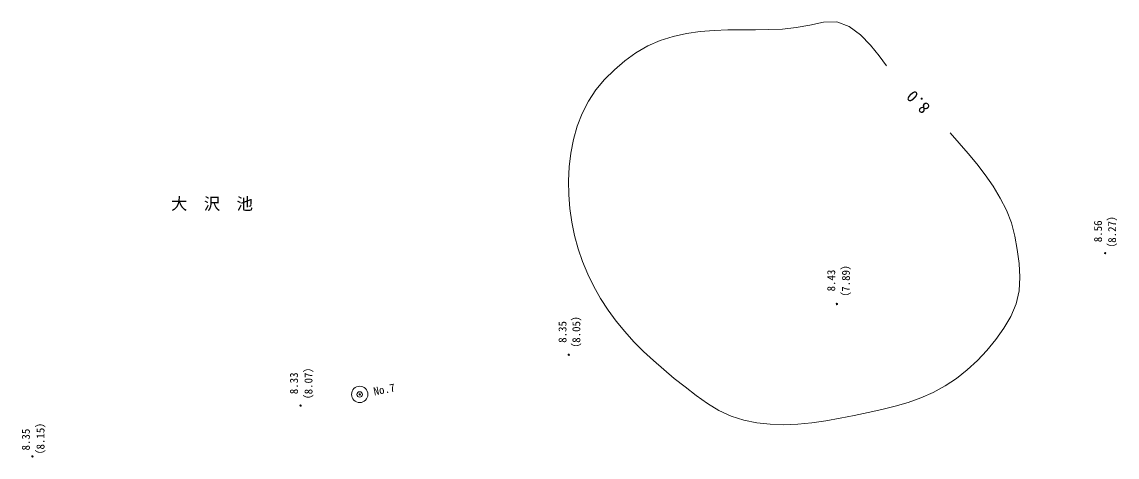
# Model space of a CAD drawing. Units: millimetres, scale not verified. Extents: x 1764 to 83870, y 1059 to 68859.
# Drawn here: x 40872 to 80995, y 41282 to 57247 of the extents above; entities that cross this region are included whole.
import ezdxf
from ezdxf.enums import TextEntityAlignment as Align

# ---------------------------------------------------------------- set-up
doc = ezdxf.new("R2010")
doc.units = ezdxf.units.MM
doc.header["$LTSCALE"] = 100
doc.header["$PDMODE"] = 32
doc.header["$PDSIZE"] = 50
doc.layers.add('0-0通り芯', color=4, linetype='Continuous', lineweight=13)
doc.styles.add('ＭＳ ゴシック', font='')
doc.styles.get('ＭＳ ゴシック').set_extended_font_data('MS Gothic')

msp = doc.modelspace()

# ---------------------------------------------------------------- linework, layer by layer
at = {"layer": '0-0通り芯', "color": 3}
msp.add_lwpolyline([(74883.5, 53172.5), (75213, 52799), (75538.8, 52421), (75857.3, 52034), (76164.7, 51633.6), (76454.5, 51217.4), (76717.3, 50785.2), (76943.5, 50336.9), (77123.7, 49872.3), (77249.9, 49391.5), (77339.1, 48895.7), (77407.7, 48389.6), (77438, 47882.3), (77408.8, 47383.4), (77298.9, 46902.3), (77102.5, 46444.7), (76844.9, 46008.4), (76551.4, 45591.1), (76229, 45195.1), (75879.9, 44823.8), (75506.3, 44480.7), (75110.1, 44169.3), (74693.5, 43893), (74258.5, 43655.3), (73807.3, 43457), (73341.3, 43291.8), (72862.2, 43152), (72371.5, 43029.9), (71871, 42918), (71362.3, 42809.9), (70847.8, 42707.6), (70330.2, 42616.9), (69812.4, 42543.6), (69297, 42493.3), (68786.8, 42471.9), (68284.6, 42485.1), (67793.1, 42538.7), (67315, 42638.3), (66853.1, 42789.8), (66409.8, 42997.8), (65983.8, 43255.1), (65571.3, 43546.2), (65168.7, 43855.8), (64773, 44171.3), (64385.3, 44492.4), (64007.8, 44821.6), (63642.5, 45161.6), (63291.5, 45515), (62956.9, 45884.5), (62640.9, 46272.4), (62345.4, 46678.5), (62072.6, 47101.2), (61824.8, 47538.9), (61603.9, 47989.8), (61412.2, 48452.4), (61251.2, 48925.1), (61120.7, 49407.3), (61020.6, 49898.2), (60950.5, 50397.1), (60910.2, 50903.3), (60900.3, 51414.8), (60923.3, 51927.2), (60981.8, 52435.7), (61078.7, 52935.4), (61216.5, 53421.4), (61398.2, 53888.8), (61626.2, 54333), (61902.3, 54749.4), (62221.4, 55136.6), (62576.7, 55493.9), (62961.2, 55820.5), (63369.9, 56113.6), (63802, 56364), (64257.5, 56563), (64733.1, 56712.1), (65223.9, 56818.3), (65725.2, 56888.8), (66232.1, 56930.4), (66739.7, 56950.3), (67243.5, 56955.5), (67742.6, 56955.6), (68239.3, 56961.7), (68736, 56985.1), (69235.2, 57037.2), (69739.2, 57128.9), (70243.9, 57233.7), (70731.7, 57246.8), (71184.9, 57079.3), (71595.2, 56768.2), (71956.8, 56389.2), (72272.9, 55997.1), (72543.4, 55632.6)], dxfattribs=at)
at = {"layer": '0-0通り芯'}
for radius in [300, 100]:
    msp.add_circle((53247.4, 43582.5), radius, dxfattribs=at)
at = {"layer": '0-0通り芯', "color": 7}
for p in [(80554.7, 48763.2), (70730, 46899.2), (60905.2, 45035.3), (53247.4, 43582.5), (51080.5, 43171.4), (41255.7, 41307.4)]:
    msp.add_point(p, dxfattribs=at)

# ---------------------------------------------------------------- texts
at = {"layer": '0-0通り芯', "color": 2, "style": 'ＭＳ ゴシック'}
for s, height, rotation, p in [('8.0', 439.9, 135, (74270.3, 54231.3)), ('8.56', 293.3, 90, (80529.1, 49165.7)), ('（8.27）', 293.3, 90, (81045, 48744.3)), ('（7.89）', 293.3, 90, (71292, 46947.5)), ('8.43', 293.3, 90, (70754.8, 47361.5)), ('8.35', 293.3, 90, (60910, 45475.3)), ('（8.05）', 293.3, 90, (61417.1, 45076.1)), ('8.33', 293.3, 90, (51072.3, 43591)), ('（8.07）', 293.3, 90, (51604.1, 43185.9)), ('No.7', 293.3, 11.31, (53801.5, 43457.7)), ('8.35', 293.3, 90, (41249.8, 41527.3)), ('（8.15）', 293.3, 90, (41786.7, 41162.6))]:
    msp.add_text(s, height=height, rotation=rotation, dxfattribs=at).set_placement(p, align=Align.BOTTOM_LEFT)
at = {"layer": '0-0通り芯', "color": 3, "style": 'ＭＳ ゴシック'}
msp.add_text('大\u3000沢\u3000池', height=439.9, dxfattribs=at).set_placement((46335.6, 50224.7), align=Align.BOTTOM_LEFT)

doc.saveas('drawing.dxf')
